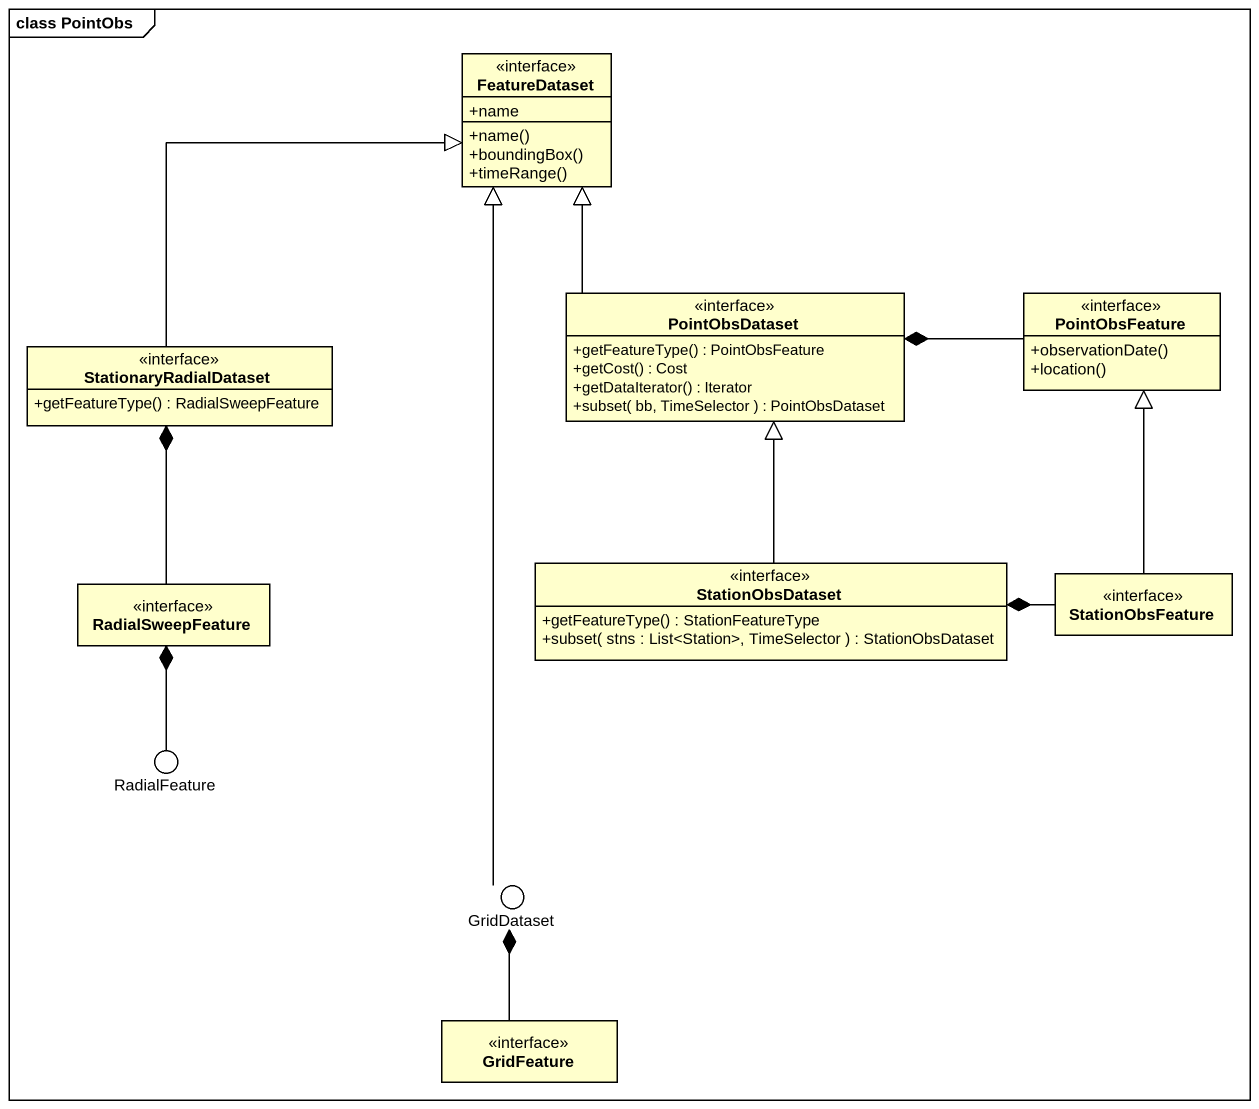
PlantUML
@startuml
mainframe class PointObs
allowmixing
hide circle
hide empty members
skinparam classAttributeIconSize 0
interface FeatureDataset {
  +name
  +name()
  +boundingBox()
  +timeRange()
}
interface PointObsDataset {
  +getFeatureType() : PointObsFeature
  +getCost() : Cost
  +getDataIterator() : Iterator
  +subset( bb, TimeSelector ) : PointObsDataset
}
interface PointObsFeature {
  +observationDate()
  +location()
}
interface StationaryRadialDataset {
  +getFeatureType() : RadialSweepFeature
}
interface RadialSweepFeature
interface StationObsDataset {
  +getFeatureType() : StationFeatureType
  +subset( stns : List<Station>, TimeSelector ) : StationObsDataset
}
interface StationObsFeature
() RadialFeature
() GridDataset
interface GridFeature
PointObsDataset -up-|> FeatureDataset
PointObsDataset *-right- PointObsFeature
StationaryRadialDataset -up-|> FeatureDataset
StationaryRadialDataset *-- RadialSweepFeature
RadialSweepFeature *-- RadialFeature
StationObsDataset -up-|> PointObsDataset
StationObsDataset *-right- StationObsFeature
StationObsFeature -up-|> PointObsFeature
GridDataset -up-|> FeatureDataset
GridDataset *-- GridFeature
@enduml
